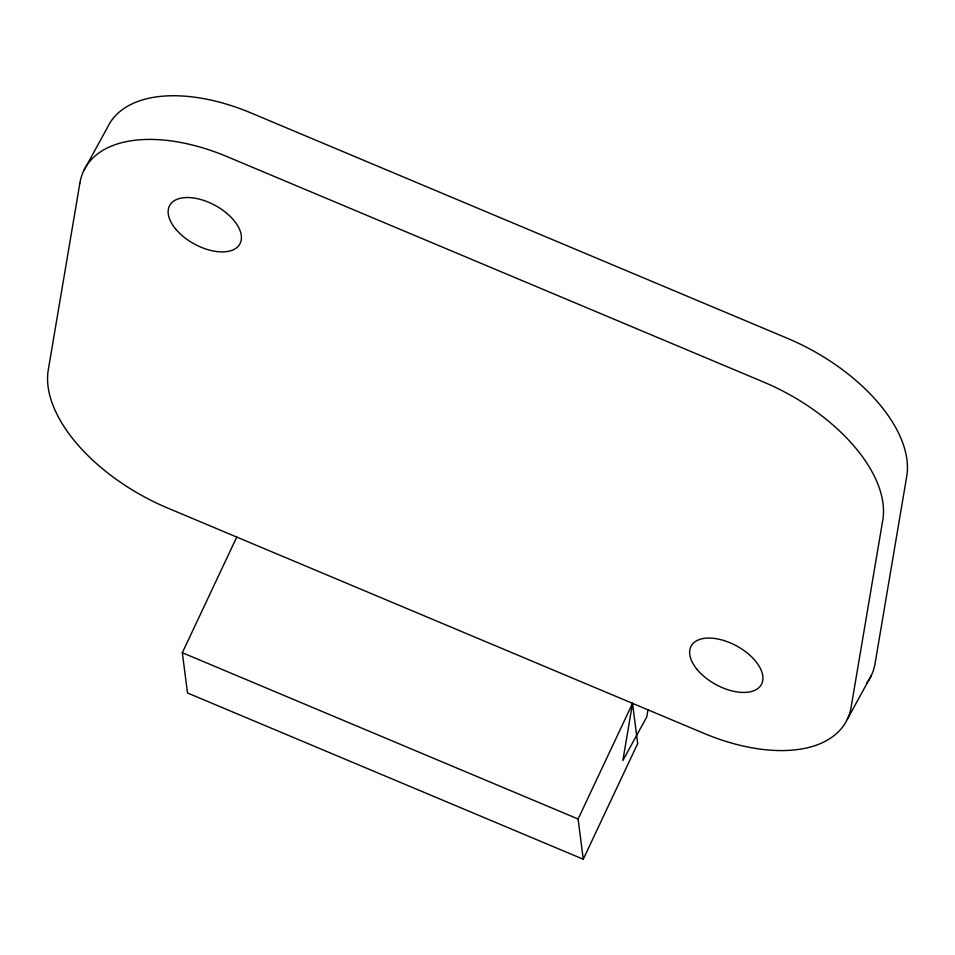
<?xml version="1.0" encoding="UTF-8"?>
<svg xmlns="http://www.w3.org/2000/svg" width="955" height="955" viewBox="0 0 955 955"><rect width="100%" height="100%" fill="white"/><g stroke="black" fill="none" stroke-linecap="round" stroke-linejoin="round"><path stroke-width="1.43" d="M236.756 537.068L182.333 652.731L187.49 692.972L583.254 859.237L637.677 743.587L632.532 703.346L622.851 760.562L646.786 716.895L648.027 709.565M583.254 859.237L578.109 819.008L632.532 703.346M83.742 170.682L107.688 127.015A146.33 80.172 28.7 0 1 251.034 112.965L787.374 338.297A146.33 80.172 28.7 0 1 906.713 476.485L875.067 663.474A146.33 80.172 28.7 0 1 866.925 682.849M847.312 719.318L871.258 675.651M182.333 652.731L578.109 819.008M79.933 182.847L48.287 369.848A146.33 80.172 28.7 0 0 167.626 508.024L703.966 733.356A146.33 80.172 28.7 0 0 851.132 707.154L882.778 520.153A146.33 80.172 28.7 0 0 763.427 381.964L227.087 156.632A146.33 80.172 28.7 0 0 79.933 182.847M175.529 228.854A40.015 21.917 28.7 0 0 238.511 245.948A40.015 21.917 28.7 0 0 200.311 199.392A40.015 21.917 28.7 0 0 175.529 228.854M697.019 669.383A40.015 21.917 28.7 0 0 760.001 686.478A40.015 21.917 28.7 0 0 721.801 639.922A40.015 21.917 28.7 0 0 697.019 669.383"/></g></svg>
